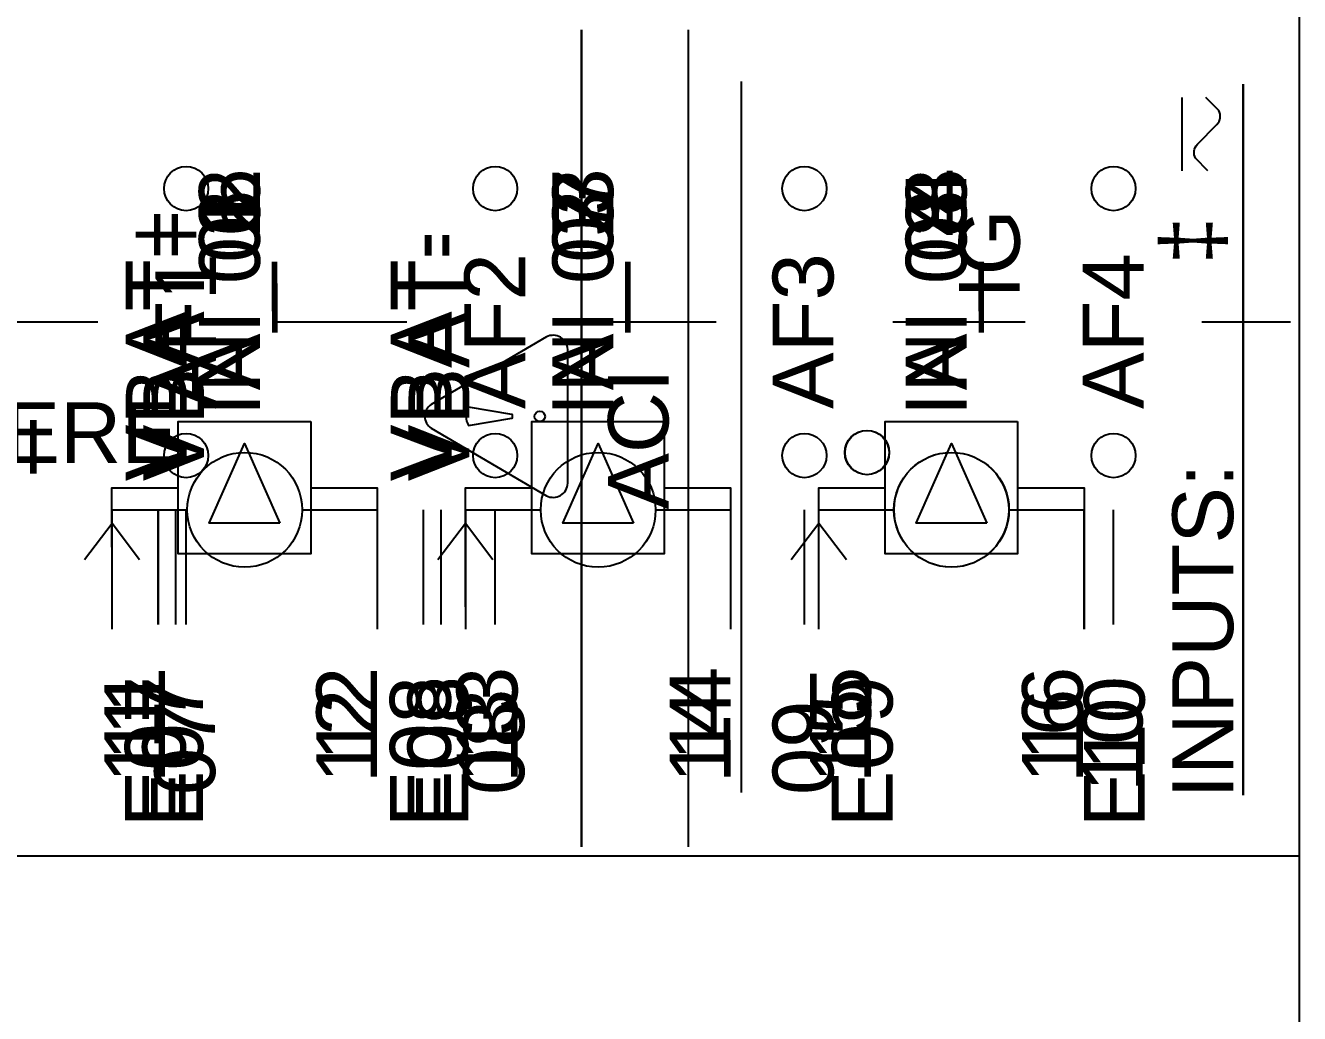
# Model space of a CAD drawing. Extents: x 1.1 to 23.7, y 0.2 to 17.2.
# Drawn here: x 11.648 to 13.091, y 3.008 to 4.127 of the extents above; entities that cross this region are included whole.
import ezdxf

# ---------------------------------------------------------------- set-up
doc = ezdxf.new("R2010")
doc.units = 0
doc.header["$MEASUREMENT"] = 0
for name, color, linetype in [('5_01__9-_0-___10__RTD___NO', 7, 'CONTINUOUS'), ('5_02__9-_B-___10__RTD____3', 7, 'CONTINUOUS'), ('5_03__9-_1-___10__RTD____4', 7, 'CONTINUOUS'), ('5_04__9-_C-___10__RTD____4', 7, 'CONTINUOUS'), ('5_05__9-_5-___10__RTD____8', 7, 'CONTINUOUS'), ('5_06__9-_6-___10__RTD____4', 7, 'CONTINUOUS'), ('5_07__9-_71___10__RTD____3', 7, 'CONTINUOUS'), ('5_08__9-_72___10__RTD____5', 7, 'CONTINUOUS'), ('5_09__9-_73___10__RTD____5', 7, 'CONTINUOUS'), ('5_10__9-_74___10__RTD____3', 7, 'CONTINUOUS'), ('5_11__9-_75___10__RTD____5', 7, 'CONTINUOUS'), ('5_12__9-_76___10__RTD____5', 7, 'CONTINUOUS'), ('5_13__9-_3-___10__RTD____8', 7, 'CONTINUOUS'), ('5_14__9-_D-___10__RTD____4', 7, 'CONTINUOUS'), ('6_01__0-__NO_CARD', 7, 'CONTINUOUS'), ('6_02__B-___3__DI___4__DO__', 7, 'CONTINUOUS'), ('6_03__1-___4__DI___4__DO', 7, 'CONTINUOUS'), ('6_04__C-___4__DI___4__FHCI', 7, 'CONTINUOUS'), ('6_05__5-___8__AI', 7, 'CONTINUOUS'), ('6_06__6-___4__AI____4__AO', 7, 'CONTINUOUS'), ('6_07__71___3__AVI', 7, 'CONTINUOUS'), ('6_08__72___5__AVI_W_MONITO', 7, 'CONTINUOUS'), ('6_09__73___5__AVI_W_ADV_ME', 7, 'CONTINUOUS'), ('6_10__74___3__AVI___4__AFD', 7, 'CONTINUOUS'), ('6_11__75___5__AVI___1__ACI', 7, 'CONTINUOUS'), ('6_12__76___5__AVI___1__ACI', 7, 'CONTINUOUS'), ('6_13__3-___8__DI', 7, 'CONTINUOUS'), ('6_14__D-___4__DI___3__DO__', 7, 'CONTINUOUS'), ('7_00______DWG_', 7, 'CONTINUOUS')]:
    doc.layers.add(name, color=color, linetype=linetype)
doc.styles.add('ARIAL', font='arial.ttf')

msp = doc.modelspace()

# ---------------------------------------------------------------- linework, layer by layer
at = {"layer": '5_02__9-_B-___10__RTD____3'}
for points in [[(12.9578, 3.9627), (12.9578, 4.0457)], [(11.7467, 3.4437), (11.7467, 3.5787), (11.8317, 3.5787)], [(11.9617, 3.5787), (12.0467, 3.5787), (12.0467, 3.4437)], [(12.1468, 3.4437), (12.1468, 3.5787), (12.2317, 3.5787)], [(12.3618, 3.5787), (12.4467, 3.5787), (12.4467, 3.4437)], [(12.5466, 3.4437), (12.5466, 3.5787), (12.6318, 3.5787)], [(12.7618, 3.5787), (12.8468, 3.5787), (12.8468, 3.4437)]]:
    msp.add_lwpolyline(points, dxfattribs=at)
msp.add_lwpolyline([(12.9868, 3.9627), (12.973, 3.9767, -0.328455), (12.9751, 3.9927), (12.9972, 4.015, 0.339292), (12.9993, 4.0309), (12.9848, 4.0457)], format="xyb", dxfattribs=at)
for centre in [(11.8967, 3.5787), (12.2968, 3.5787), (12.6966, 3.5787)]:
    msp.add_circle(centre, 0.065, dxfattribs=at)
at = {"layer": '5_03__9-_1-___10__RTD____4'}
for points in [[(12.9578, 3.9627), (12.9578, 4.0457)], [(11.7467, 3.4437), (11.7467, 3.5787), (11.8317, 3.5787)], [(11.9617, 3.5787), (12.0467, 3.5787), (12.0467, 3.4437)], [(12.1468, 3.4437), (12.1468, 3.5787), (12.2317, 3.5787)], [(12.3618, 3.5787), (12.4467, 3.5787), (12.4467, 3.4437)], [(12.5466, 3.4437), (12.5466, 3.5787), (12.6318, 3.5787)], [(12.7618, 3.5787), (12.8468, 3.5787), (12.8468, 3.4437)]]:
    msp.add_lwpolyline(points, dxfattribs=at)
msp.add_lwpolyline([(12.9868, 3.9627), (12.973, 3.9767, -0.328455), (12.9751, 3.9927), (12.9972, 4.015, 0.339292), (12.9993, 4.0309), (12.9848, 4.0457)], format="xyb", dxfattribs=at)
for centre in [(11.8967, 3.5787), (12.2968, 3.5787), (12.6968, 3.5787)]:
    msp.add_circle(centre, 0.065, dxfattribs=at)
at = {"layer": '5_04__9-_C-___10__RTD____4'}
for points in [[(12.9578, 3.9627), (12.9578, 4.0457)], [(11.7467, 3.4437), (11.7467, 3.5787), (11.8317, 3.5787)], [(11.9617, 3.5787), (12.0467, 3.5787), (12.0467, 3.4437)], [(12.1468, 3.4437), (12.1468, 3.5787), (12.2317, 3.5787)], [(12.3618, 3.5787), (12.4467, 3.5787), (12.4467, 3.4437)], [(12.5466, 3.4437), (12.5466, 3.5787), (12.6318, 3.5787)], [(12.7618, 3.5787), (12.8468, 3.5787), (12.8468, 3.4437)]]:
    msp.add_lwpolyline(points, dxfattribs=at)
msp.add_lwpolyline([(12.9868, 3.9627), (12.973, 3.9767, -0.328455), (12.9751, 3.9927), (12.9972, 4.015, 0.339292), (12.9993, 4.0309), (12.9848, 4.0457)], format="xyb", dxfattribs=at)
for centre in [(11.8967, 3.5787), (12.2968, 3.5787), (12.6966, 3.5787)]:
    msp.add_circle(centre, 0.065, dxfattribs=at)
at = {"layer": '5_05__9-_5-___10__RTD____8'}
for points in [[(11.9715, 3.6787), (11.9715, 3.5287), (11.8215, 3.5287), (11.8215, 3.6787), (11.9715, 3.6787)], [(12.3716, 3.6787), (12.3716, 3.5287), (12.2216, 3.5287), (12.2216, 3.6787), (12.3716, 3.6787)], [(12.7716, 3.6787), (12.7716, 3.5287), (12.6217, 3.5287), (12.6217, 3.6787), (12.7716, 3.6787)], [(11.9365, 3.5637), (11.8565, 3.5637), (11.8965, 3.6537), (11.9365, 3.5637)], [(12.3366, 3.5637), (12.2566, 3.5637), (12.2966, 3.6537), (12.3366, 3.5637)], [(12.7366, 3.5637), (12.6566, 3.5637), (12.6966, 3.6537), (12.7366, 3.5637)], [(11.7465, 3.4687), (11.7464, 3.6037), (11.8215, 3.6037)], [(11.9715, 3.6037), (12.0466, 3.6037), (12.0466, 3.4687)], [(12.1465, 3.4687), (12.1465, 3.6037), (12.2216, 3.6037)], [(12.3716, 3.6037), (12.4467, 3.6037), (12.4467, 3.4687)], [(12.5466, 3.4687), (12.5466, 3.6037), (12.6216, 3.6037)], [(12.7717, 3.6037), (12.8468, 3.6037), (12.8468, 3.4687)], [(11.7152, 3.5225), (11.7465, 3.5637), (11.7777, 3.5225)], [(12.1153, 3.5225), (12.1465, 3.5637), (12.1777, 3.5225)], [(12.5154, 3.5225), (12.5466, 3.5637), (12.5778, 3.5225)]]:
    msp.add_lwpolyline(points, dxfattribs=at)
at = {"layer": '5_06__9-_6-___10__RTD____4'}
for points in [[(11.9715, 3.6787), (11.9715, 3.5287), (11.8215, 3.5287), (11.8215, 3.6787), (11.9715, 3.6787)], [(12.3716, 3.6787), (12.3716, 3.5287), (12.2216, 3.5287), (12.2216, 3.6787), (12.3716, 3.6787)], [(12.7716, 3.6787), (12.7716, 3.5287), (12.6217, 3.5287), (12.6217, 3.6787), (12.7716, 3.6787)], [(11.9365, 3.5637), (11.8565, 3.5637), (11.8965, 3.6537), (11.9365, 3.5637)], [(12.3366, 3.5637), (12.2566, 3.5637), (12.2966, 3.6537), (12.3366, 3.5637)], [(12.7366, 3.5637), (12.6566, 3.5637), (12.6966, 3.6537), (12.7366, 3.5637)], [(11.7465, 3.4687), (11.7464, 3.6037), (11.8215, 3.6037)], [(11.9715, 3.6037), (12.0466, 3.6037), (12.0466, 3.4687)], [(12.1465, 3.4687), (12.1465, 3.6037), (12.2216, 3.6037)], [(12.3716, 3.6037), (12.4467, 3.6037), (12.4467, 3.4687)], [(12.5466, 3.4687), (12.5466, 3.6037), (12.6216, 3.6037)], [(12.7717, 3.6037), (12.8468, 3.6037), (12.8468, 3.4687)], [(11.7152, 3.5225), (11.7465, 3.5637), (11.7777, 3.5225)], [(12.1153, 3.5225), (12.1465, 3.5637), (12.1777, 3.5225)], [(12.5154, 3.5225), (12.5466, 3.5637), (12.5778, 3.5225)]]:
    msp.add_lwpolyline(points, dxfattribs=at)
at = {"layer": '5_07__9-_71___10__RTD____3'}
for points in [[(12.1077, 3.6711), (12.2383, 3.5946, 0.555022), (12.2623, 3.6089), (12.2623, 3.7602, 0.555022), (12.2383, 3.7745), (12.1077, 3.698, 0.531445)], [(12.1501, 3.6948, 0.299493), (12.1501, 3.6743), (12.1991, 3.6823), (12.1997, 3.6829), (12.1997, 3.6862), (12.1991, 3.6868), (12.1501, 3.6948)]]:
    msp.add_lwpolyline(points, format="xyb", close=True, dxfattribs=at)
msp.add_lwpolyline([(12.1986, 3.6821), (12.1992, 3.6827)], dxfattribs=at)
msp.add_circle((12.2307, 3.6845), 0.0059, dxfattribs=at)
at = {"layer": '5_08__9-_72___10__RTD____5'}
for points in [[(11.8188, 3.4487), (11.8188, 3.5788)], [(12.119, 3.4487), (12.119, 3.5788)]]:
    msp.add_lwpolyline(points, dxfattribs=at)
at = {"layer": '5_09__9-_73___10__RTD____5'}
for points in [[(11.8188, 3.4487), (11.8188, 3.5788)], [(12.119, 3.4487), (12.119, 3.5788)]]:
    msp.add_lwpolyline(points, dxfattribs=at)
at = {"layer": '5_10__9-_74___10__RTD____3'}
for points in [[(9.4106, 3.7917), (11.7303, 3.7917)], [(11.9303, 3.7917), (12.0802, 3.7917)], [(12.2802, 3.7917), (12.4302, 3.7917)], [(12.6302, 3.7917), (12.7801, 3.7917)], [(12.9801, 3.7917), (13.0806, 3.7917)], [(11.8303, 3.4487), (11.8303, 3.5787)], [(12.1802, 3.4487), (12.1802, 3.5787)], [(12.5302, 3.4487), (12.5302, 3.5787)], [(12.8801, 3.4487), (12.8801, 3.5787)]]:
    msp.add_lwpolyline(points, dxfattribs=at)
for centre in [(11.8303, 3.9424), (12.1802, 3.9424), (12.5302, 3.9424), (12.8801, 3.9424), (11.8303, 3.6401), (12.1802, 3.6401), (12.5302, 3.6401), (12.8801, 3.6401)]:
    msp.add_circle(centre, 0.025, dxfattribs=at)
at = {"layer": '5_11__9-_75___10__RTD____5'}
for points in [[(12.2781, 3.1971), (12.2781, 4.1221)], [(12.3991, 3.1971), (12.3991, 4.1221)], [(12.4592, 3.2587), (12.4592, 4.0637)], [(13.0272, 3.2555), (13.0272, 4.0605)], [(11.799, 3.4487), (11.799, 3.5788)], [(12.0991, 3.4487), (12.0991, 3.5788)]]:
    msp.add_lwpolyline(points, dxfattribs=at)
msp.add_circle((12.6012, 3.6435), 0.025, dxfattribs=at)
at = {"layer": '5_12__9-_76___10__RTD____5'}
for points in [[(12.2781, 3.1971), (12.2781, 4.1221)], [(12.3991, 3.1971), (12.3991, 4.1221)], [(12.4592, 3.2587), (12.4592, 4.0637)], [(13.0272, 3.2555), (13.0272, 4.0605)], [(11.799, 3.4487), (11.799, 3.5788)], [(12.0991, 3.4487), (12.0991, 3.5788)]]:
    msp.add_lwpolyline(points, dxfattribs=at)
msp.add_circle((12.6012, 3.6435), 0.025, dxfattribs=at)
at = {"layer": '5_13__9-_3-___10__RTD____8'}
for points in [[(12.9578, 3.9627), (12.9578, 4.0457)], [(11.7467, 3.4437), (11.7467, 3.5787), (11.8317, 3.5787)], [(11.9617, 3.5787), (12.0467, 3.5787), (12.0467, 3.4437)], [(12.1468, 3.4437), (12.1467, 3.5787), (12.2317, 3.5787)], [(12.3617, 3.5787), (12.4467, 3.5787), (12.4467, 3.4437)], [(12.5466, 3.4437), (12.5466, 3.5787), (12.6316, 3.5787)], [(12.7616, 3.5787), (12.8466, 3.5787), (12.8466, 3.4437)]]:
    msp.add_lwpolyline(points, dxfattribs=at)
msp.add_lwpolyline([(12.9868, 3.9627), (12.973, 3.9767, -0.328455), (12.9751, 3.9927), (12.9972, 4.015, 0.339292), (12.9993, 4.0309), (12.9848, 4.0457)], format="xyb", dxfattribs=at)
for centre in [(11.8967, 3.5787), (12.2968, 3.5787), (12.6966, 3.5787)]:
    msp.add_circle(centre, 0.065, dxfattribs=at)
at = {"layer": '5_14__9-_D-___10__RTD____4'}
for points in [[(12.9578, 3.9627), (12.9578, 4.0457)], [(11.7467, 3.4437), (11.7467, 3.5787), (11.8317, 3.5787)], [(11.9617, 3.5787), (12.0467, 3.5787), (12.0467, 3.4437)], [(12.1468, 3.4437), (12.1468, 3.5787), (12.2317, 3.5787)], [(12.3618, 3.5787), (12.4467, 3.5787), (12.4467, 3.4437)], [(12.5466, 3.4437), (12.5466, 3.5787), (12.6318, 3.5787)], [(12.7618, 3.5787), (12.8468, 3.5787), (12.8468, 3.4437)]]:
    msp.add_lwpolyline(points, dxfattribs=at)
msp.add_lwpolyline([(12.9868, 3.9627), (12.973, 3.9767, -0.328455), (12.9751, 3.9927), (12.9972, 4.015, 0.339292), (12.9993, 4.0309), (12.9848, 4.0457)], format="xyb", dxfattribs=at)
for centre in [(11.8967, 3.5787), (12.2968, 3.5787), (12.6966, 3.5787)]:
    msp.add_circle(centre, 0.065, dxfattribs=at)
at = {"layer": '6_02__B-___3__DI___4__DO__'}
for points in [[(12.9578, 3.9627), (12.9578, 4.0457)], [(11.7467, 3.4437), (11.7467, 3.5787), (11.8317, 3.5787)], [(11.9617, 3.5787), (12.0467, 3.5787), (12.0467, 3.4437)], [(12.1468, 3.4437), (12.1468, 3.5787), (12.2317, 3.5787)], [(12.3618, 3.5787), (12.4467, 3.5787), (12.4467, 3.4437)], [(12.5466, 3.4437), (12.5466, 3.5787), (12.6318, 3.5787)], [(12.7618, 3.5787), (12.8468, 3.5787), (12.8468, 3.4437)]]:
    msp.add_lwpolyline(points, dxfattribs=at)
msp.add_lwpolyline([(12.9868, 3.9627), (12.973, 3.9767, -0.328455), (12.9751, 3.9927), (12.9972, 4.015, 0.339292), (12.9993, 4.0309), (12.9848, 4.0457)], format="xyb", dxfattribs=at)
for centre in [(11.8967, 3.5787), (12.2968, 3.5787), (12.6966, 3.5787)]:
    msp.add_circle(centre, 0.065, dxfattribs=at)
at = {"layer": '6_03__1-___4__DI___4__DO'}
for points in [[(12.9578, 3.9627), (12.9578, 4.0457)], [(11.7467, 3.4437), (11.7467, 3.5787), (11.8317, 3.5787)], [(11.9617, 3.5787), (12.0467, 3.5787), (12.0467, 3.4437)], [(12.1468, 3.4437), (12.1468, 3.5787), (12.2317, 3.5787)], [(12.3618, 3.5787), (12.4467, 3.5787), (12.4467, 3.4437)], [(12.5466, 3.4437), (12.5466, 3.5787), (12.6318, 3.5787)], [(12.7618, 3.5787), (12.8468, 3.5787), (12.8468, 3.4437)]]:
    msp.add_lwpolyline(points, dxfattribs=at)
msp.add_lwpolyline([(12.9868, 3.9627), (12.973, 3.9767, -0.328455), (12.9751, 3.9927), (12.9972, 4.015, 0.339292), (12.9993, 4.0309), (12.9848, 4.0457)], format="xyb", dxfattribs=at)
for centre in [(11.8967, 3.5787), (12.2968, 3.5787), (12.6968, 3.5787)]:
    msp.add_circle(centre, 0.065, dxfattribs=at)
at = {"layer": '6_04__C-___4__DI___4__FHCI'}
for points in [[(12.9578, 3.9627), (12.9578, 4.0457)], [(11.7467, 3.4437), (11.7467, 3.5787), (11.8317, 3.5787)], [(11.9617, 3.5787), (12.0467, 3.5787), (12.0467, 3.4437)], [(12.1468, 3.4437), (12.1468, 3.5787), (12.2317, 3.5787)], [(12.3618, 3.5787), (12.4467, 3.5787), (12.4467, 3.4437)], [(12.5466, 3.4437), (12.5466, 3.5787), (12.6318, 3.5787)], [(12.7618, 3.5787), (12.8468, 3.5787), (12.8468, 3.4437)]]:
    msp.add_lwpolyline(points, dxfattribs=at)
msp.add_lwpolyline([(12.9868, 3.9627), (12.973, 3.9767, -0.328455), (12.9751, 3.9927), (12.9972, 4.015, 0.339292), (12.9993, 4.0309), (12.9848, 4.0457)], format="xyb", dxfattribs=at)
for centre in [(11.8967, 3.5787), (12.2968, 3.5787), (12.6966, 3.5787)]:
    msp.add_circle(centre, 0.065, dxfattribs=at)
at = {"layer": '6_05__5-___8__AI'}
for points in [[(11.9715, 3.6787), (11.9715, 3.5287), (11.8215, 3.5287), (11.8215, 3.6787), (11.9715, 3.6787)], [(12.3716, 3.6787), (12.3716, 3.5287), (12.2216, 3.5287), (12.2216, 3.6787), (12.3716, 3.6787)], [(12.7716, 3.6787), (12.7716, 3.5287), (12.6217, 3.5287), (12.6217, 3.6787), (12.7716, 3.6787)], [(11.9365, 3.5637), (11.8565, 3.5637), (11.8965, 3.6537), (11.9365, 3.5637)], [(12.3366, 3.5637), (12.2566, 3.5637), (12.2966, 3.6537), (12.3366, 3.5637)], [(12.7366, 3.5637), (12.6566, 3.5637), (12.6966, 3.6537), (12.7366, 3.5637)], [(11.7465, 3.4687), (11.7464, 3.6037), (11.8215, 3.6037)], [(11.9715, 3.6037), (12.0466, 3.6037), (12.0466, 3.4687)], [(12.1465, 3.4687), (12.1465, 3.6037), (12.2216, 3.6037)], [(12.3716, 3.6037), (12.4467, 3.6037), (12.4467, 3.4687)], [(12.5466, 3.4687), (12.5466, 3.6037), (12.6216, 3.6037)], [(12.7717, 3.6037), (12.8468, 3.6037), (12.8468, 3.4687)], [(11.7152, 3.5225), (11.7465, 3.5637), (11.7777, 3.5225)], [(12.1153, 3.5225), (12.1465, 3.5637), (12.1777, 3.5225)], [(12.5154, 3.5225), (12.5466, 3.5637), (12.5778, 3.5225)]]:
    msp.add_lwpolyline(points, dxfattribs=at)
at = {"layer": '6_06__6-___4__AI____4__AO'}
for points in [[(11.9715, 3.6787), (11.9715, 3.5287), (11.8215, 3.5287), (11.8215, 3.6787), (11.9715, 3.6787)], [(12.3716, 3.6787), (12.3716, 3.5287), (12.2216, 3.5287), (12.2216, 3.6787), (12.3716, 3.6787)], [(12.7716, 3.6787), (12.7716, 3.5287), (12.6217, 3.5287), (12.6217, 3.6787), (12.7716, 3.6787)], [(11.9365, 3.5637), (11.8565, 3.5637), (11.8965, 3.6537), (11.9365, 3.5637)], [(12.3366, 3.5637), (12.2566, 3.5637), (12.2966, 3.6537), (12.3366, 3.5637)], [(12.7366, 3.5637), (12.6566, 3.5637), (12.6966, 3.6537), (12.7366, 3.5637)], [(11.7465, 3.4687), (11.7464, 3.6037), (11.8215, 3.6037)], [(11.9715, 3.6037), (12.0466, 3.6037), (12.0466, 3.4687)], [(12.1465, 3.4687), (12.1465, 3.6037), (12.2216, 3.6037)], [(12.3716, 3.6037), (12.4467, 3.6037), (12.4467, 3.4687)], [(12.5466, 3.4687), (12.5466, 3.6037), (12.6216, 3.6037)], [(12.7717, 3.6037), (12.8468, 3.6037), (12.8468, 3.4687)], [(11.7152, 3.5225), (11.7465, 3.5637), (11.7777, 3.5225)], [(12.1153, 3.5225), (12.1465, 3.5637), (12.1777, 3.5225)], [(12.5154, 3.5225), (12.5466, 3.5637), (12.5778, 3.5225)]]:
    msp.add_lwpolyline(points, dxfattribs=at)
at = {"layer": '6_07__71___3__AVI'}
for points in [[(12.1077, 3.6711), (12.2383, 3.5946, 0.555022), (12.2623, 3.6089), (12.2623, 3.7602, 0.555022), (12.2383, 3.7745), (12.1077, 3.698, 0.531445)], [(12.1501, 3.6948, 0.299493), (12.1501, 3.6743), (12.1991, 3.6823), (12.1997, 3.6829), (12.1997, 3.6862), (12.1991, 3.6868), (12.1501, 3.6948)]]:
    msp.add_lwpolyline(points, format="xyb", close=True, dxfattribs=at)
msp.add_lwpolyline([(12.1986, 3.6821), (12.1992, 3.6827)], dxfattribs=at)
msp.add_circle((12.2307, 3.6845), 0.0059, dxfattribs=at)
at = {"layer": '6_08__72___5__AVI_W_MONITO'}
for points in [[(11.8188, 3.4487), (11.8188, 3.5788)], [(12.119, 3.4487), (12.119, 3.5788)]]:
    msp.add_lwpolyline(points, dxfattribs=at)
at = {"layer": '6_09__73___5__AVI_W_ADV_ME'}
for points in [[(11.8188, 3.4487), (11.8188, 3.5788)], [(12.119, 3.4487), (12.119, 3.5788)]]:
    msp.add_lwpolyline(points, dxfattribs=at)
at = {"layer": '6_10__74___3__AVI___4__AFD'}
for points in [[(9.4106, 3.7917), (11.7303, 3.7917)], [(11.9303, 3.7917), (12.0802, 3.7917)], [(12.2802, 3.7917), (12.4302, 3.7917)], [(12.6302, 3.7917), (12.7801, 3.7917)], [(12.9801, 3.7917), (13.0806, 3.7917)], [(11.8303, 3.4487), (11.8303, 3.5787)], [(12.1802, 3.4487), (12.1802, 3.5787)], [(12.5302, 3.4487), (12.5302, 3.5787)], [(12.8801, 3.4487), (12.8801, 3.5787)]]:
    msp.add_lwpolyline(points, dxfattribs=at)
for centre in [(11.8303, 3.9424), (12.1802, 3.9424), (12.5302, 3.9424), (12.8801, 3.9424), (11.8303, 3.6401), (12.1802, 3.6401), (12.5302, 3.6401), (12.8801, 3.6401)]:
    msp.add_circle(centre, 0.025, dxfattribs=at)
at = {"layer": '6_11__75___5__AVI___1__ACI'}
for points in [[(12.278, 3.1971), (12.278, 4.1221)], [(12.399, 3.1971), (12.399, 4.1221)], [(12.4591, 3.2587), (12.4591, 4.0637)], [(13.027, 3.2555), (13.027, 4.0605)], [(11.7988, 3.4487), (11.7988, 3.5788)], [(12.099, 3.4487), (12.099, 3.5788)]]:
    msp.add_lwpolyline(points, dxfattribs=at)
msp.add_circle((12.601, 3.6435), 0.025, dxfattribs=at)
at = {"layer": '6_12__76___5__AVI___1__ACI'}
for points in [[(12.278, 3.1971), (12.278, 4.1221)], [(12.399, 3.1971), (12.399, 4.1221)], [(12.4591, 3.2587), (12.4591, 4.0637)], [(13.027, 3.2555), (13.027, 4.0605)], [(11.7988, 3.4487), (11.7988, 3.5788)], [(12.099, 3.4487), (12.099, 3.5788)]]:
    msp.add_lwpolyline(points, dxfattribs=at)
msp.add_circle((12.601, 3.6435), 0.025, dxfattribs=at)
at = {"layer": '6_13__3-___8__DI'}
for points in [[(12.9578, 3.9627), (12.9578, 4.0457)], [(11.7467, 3.4437), (11.7467, 3.5787), (11.8317, 3.5787)], [(11.9617, 3.5787), (12.0467, 3.5787), (12.0467, 3.4437)], [(12.1468, 3.4437), (12.1467, 3.5787), (12.2317, 3.5787)], [(12.3617, 3.5787), (12.4467, 3.5787), (12.4467, 3.4437)], [(12.5466, 3.4437), (12.5466, 3.5787), (12.6316, 3.5787)], [(12.7616, 3.5787), (12.8466, 3.5787), (12.8466, 3.4437)]]:
    msp.add_lwpolyline(points, dxfattribs=at)
msp.add_lwpolyline([(12.9868, 3.9627), (12.973, 3.9767, -0.328455), (12.9751, 3.9927), (12.9972, 4.015, 0.339292), (12.9993, 4.0309), (12.9848, 4.0457)], format="xyb", dxfattribs=at)
for centre in [(11.8967, 3.5787), (12.2968, 3.5787), (12.6966, 3.5787)]:
    msp.add_circle(centre, 0.065, dxfattribs=at)
at = {"layer": '6_14__D-___4__DI___3__DO__'}
for points in [[(12.9578, 3.9627), (12.9578, 4.0457)], [(11.7467, 3.4437), (11.7467, 3.5787), (11.8317, 3.5787)], [(11.9617, 3.5787), (12.0467, 3.5787), (12.0467, 3.4437)], [(12.1468, 3.4437), (12.1468, 3.5787), (12.2317, 3.5787)], [(12.3618, 3.5787), (12.4467, 3.5787), (12.4467, 3.4437)], [(12.5466, 3.4437), (12.5466, 3.5787), (12.6318, 3.5787)], [(12.7618, 3.5787), (12.8468, 3.5787), (12.8468, 3.4437)]]:
    msp.add_lwpolyline(points, dxfattribs=at)
msp.add_lwpolyline([(12.9868, 3.9627), (12.973, 3.9767, -0.328455), (12.9751, 3.9927), (12.9972, 4.015, 0.339292), (12.9993, 4.0309), (12.9848, 4.0457)], format="xyb", dxfattribs=at)
for centre in [(11.8967, 3.5787), (12.2968, 3.5787), (12.6966, 3.5787)]:
    msp.add_circle(centre, 0.065, dxfattribs=at)
at = {"layer": '7_00______DWG_'}
msp.add_lwpolyline([(13.0107, 8.3604), (9.3008, 8.3604, 0.414214), (9.2208, 8.2804), (9.2208, 2.1155, 0.414212), (9.3008, 2.0355), (13.0107, 2.0355, 0.414211), (13.0907, 2.1155), (13.0907, 8.2804, 0.414219)], format="xyb", close=True, dxfattribs=at)
msp.add_lwpolyline([(9.2208, 3.1871), (13.0907, 3.1871)], dxfattribs=at)

# ---------------------------------------------------------------- texts
at = {"layer": '5_01__9-_0-___10__RTD___NO', "style": 'ARIAL'}
msp.add_text('PLACE EXPANSION CARD LABEL HERE', height=0.068833, dxfattribs=at).set_placement((9.999, 3.6316))
at = {"layer": '5_02__9-_B-___10__RTD____3', "style": 'ARIAL'}
for s, height, p in [('IN_01', 0.06883, (11.9139, 3.6846)), ('IN_02', 0.06883, (12.3138, 3.6846)), ('IN_03', 0.06883, (12.7138, 3.6846)), ('‡', 0.0688, (13.0027, 3.8568)), ('–', 0.0787, (11.6864, 3.6195)), ('INPUTS:', 0.06883, (13.0156, 3.2519)), ('11', 0.06883, (11.8066, 3.2692)), ('12', 0.06883, (12.0466, 3.2692)), ('13', 0.06883, (12.2055, 3.2692)), ('14', 0.06883, (12.4466, 3.2692)), ('15', 0.06883, (12.6055, 3.2692)), ('16', 0.06883, (12.8455, 3.2692))]:
    msp.add_text(s, height=height, rotation=90, dxfattribs=at).set_placement(p)
at = {"layer": '5_03__9-_1-___10__RTD____4', "style": 'ARIAL'}
for s, height, p in [('IN_04', 0.06883, (12.7138, 3.6846)), ('IN_02', 0.06883, (11.9139, 3.6846)), ('IN_03', 0.06883, (12.3138, 3.6846)), ('‡', 0.0688, (13.0027, 3.8568)), ('INPUTS:', 0.06883, (13.0156, 3.2519)), ('11', 0.06883, (11.8066, 3.2692)), ('12', 0.06883, (12.0466, 3.2692)), ('13', 0.06883, (12.2055, 3.2692)), ('14', 0.06883, (12.4466, 3.2692)), ('15', 0.06883, (12.6055, 3.2692)), ('16', 0.06883, (12.8455, 3.2692))]:
    msp.add_text(s, height=height, rotation=90, dxfattribs=at).set_placement(p)
at = {"layer": '5_04__9-_C-___10__RTD____4', "style": 'ARIAL'}
for s, height, p in [('IN_04', 0.06883, (12.7138, 3.6846)), ('IN_02', 0.06883, (11.9139, 3.6846)), ('IN_03', 0.06883, (12.3138, 3.6846)), ('‡', 0.0688, (13.0027, 3.8568)), ('INPUTS:', 0.06883, (13.0156, 3.2519)), ('11', 0.06883, (11.8066, 3.2692)), ('12', 0.06883, (12.0466, 3.2692)), ('13', 0.06883, (12.2055, 3.2692)), ('14', 0.06883, (12.4466, 3.2692)), ('15', 0.06883, (12.6055, 3.2692)), ('16', 0.06883, (12.8455, 3.2692))]:
    msp.add_text(s, height=height, rotation=90, dxfattribs=at).set_placement(p)
at = {"layer": '5_05__9-_5-___10__RTD____8', "style": 'ARIAL'}
for s, p in [('AI_06', (11.9138, 3.7141)), ('AI_07', (12.3138, 3.7141)), ('AI_08', (12.7138, 3.7141)), ('11', (11.8066, 3.2941)), ('12', (12.0466, 3.2941)), ('13', (12.2054, 3.2941)), ('14', (12.4465, 3.2941)), ('15', (12.6054, 3.2941)), ('16', (12.8455, 3.2941))]:
    msp.add_text(s, height=0.06883, rotation=90, dxfattribs=at).set_placement(p)
at = {"layer": '5_06__9-_6-___10__RTD____4', "style": 'ARIAL'}
for s, p in [('AI_02', (11.9138, 3.7141)), ('AI_03', (12.3138, 3.7141)), ('AI_04', (12.7137, 3.7141)), ('11', (11.8066, 3.2941)), ('12', (12.0466, 3.2941)), ('13', (12.2054, 3.2941)), ('14', (12.4465, 3.2941)), ('15', (12.6054, 3.2941)), ('16', (12.8455, 3.2941))]:
    msp.add_text(s, height=0.06883, rotation=90, dxfattribs=at).set_placement(p)
at = {"layer": '5_08__9-_72___10__RTD____5', "style": 'ARIAL'}
for s, p in [('VBAT+', (11.8507, 3.6111)), ('VBAT-', (12.1509, 3.6111)), ('E07', (11.8496, 3.2193)), ('E08', (12.1498, 3.2193))]:
    msp.add_text(s, height=0.06883, rotation=90, dxfattribs=at).set_placement(p)
at = {"layer": '5_09__9-_73___10__RTD____5', "style": 'ARIAL'}
for s, p in [('VBAT+', (11.8507, 3.6111)), ('VBAT-', (12.1509, 3.6111)), ('E07', (11.8496, 3.2193)), ('E08', (12.1498, 3.2193))]:
    msp.add_text(s, height=0.06883, rotation=90, dxfattribs=at).set_placement(p)
at = {"layer": '5_10__9-_74___10__RTD____3', "style": 'ARIAL'}
for s, p in [('AF4', (12.9141, 3.6929)), ('AF1', (11.8643, 3.6929)), ('AF2', (12.2142, 3.6929)), ('AF3', (12.5631, 3.6929)), ('10', (12.913, 3.2592)), ('07', (11.8632, 3.2558)), ('08', (12.2131, 3.2558)), ('09', (12.5631, 3.2558))]:
    msp.add_text(s, height=0.06883, rotation=90, dxfattribs=at).set_placement(p)
at = {"layer": '5_11__9-_75___10__RTD____5', "style": 'ARIAL'}
for s, height, p in [('VBAT+', 0.06883, (11.8309, 3.6111)), ('IG', 0.06883, (12.774, 3.8174)), ('VBAT-', 0.06883, (12.1311, 3.6111)), ('ACI', 0.06846, (12.3764, 3.5791)), ('E07', 0.06883, (11.8298, 3.2193)), ('E08', 0.06883, (12.13, 3.2193)), ('E09', 0.06883, (12.6301, 3.2193)), ('E10', 0.06883, (12.9154, 3.2193))]:
    msp.add_text(s, height=height, rotation=90, dxfattribs=at).set_placement(p)
at = {"layer": '5_12__9-_76___10__RTD____5', "style": 'ARIAL'}
for s, height, p in [('VBAT+', 0.06883, (11.8309, 3.6111)), ('IG', 0.06883, (12.774, 3.8174)), ('VBAT-', 0.06883, (12.1311, 3.6111)), ('ACI', 0.06846, (12.3764, 3.5791)), ('E07', 0.06883, (11.8298, 3.2193)), ('E08', 0.06883, (12.13, 3.2193)), ('E09', 0.06883, (12.6301, 3.2193)), ('E10', 0.06883, (12.9154, 3.2193))]:
    msp.add_text(s, height=height, rotation=90, dxfattribs=at).set_placement(p)
at = {"layer": '5_13__9-_3-___10__RTD____8', "style": 'ARIAL'}
for s, height, p in [('IN_06', 0.06883, (11.9139, 3.6846)), ('IN_07', 0.06883, (12.3138, 3.6846)), ('IN_08', 0.06883, (12.7138, 3.6846)), ('‡', 0.0688, (13.0027, 3.8568)), ('INPUTS:', 0.06883, (13.0156, 3.2519)), ('11', 0.06883, (11.8066, 3.2692)), ('12', 0.06883, (12.0466, 3.2692)), ('13', 0.06883, (12.2055, 3.2692)), ('14', 0.06883, (12.4466, 3.2692)), ('15', 0.06883, (12.6055, 3.2692)), ('16', 0.06883, (12.8455, 3.2692))]:
    msp.add_text(s, height=height, rotation=90, dxfattribs=at).set_placement(p)
at = {"layer": '5_14__9-_D-___10__RTD____4', "style": 'ARIAL'}
for s, height, p in [('IN_04', 0.06883, (12.7138, 3.6846)), ('IN_02', 0.06883, (11.9139, 3.6846)), ('IN_03', 0.06883, (12.3138, 3.6846)), ('‡', 0.0688, (13.0027, 3.8568)), ('INPUTS:', 0.06883, (13.0156, 3.2519)), ('11', 0.06883, (11.8066, 3.2692)), ('12', 0.06883, (12.0466, 3.2692)), ('13', 0.06883, (12.2055, 3.2692)), ('14', 0.06883, (12.4466, 3.2692)), ('15', 0.06883, (12.6055, 3.2692)), ('16', 0.06883, (12.8455, 3.2692))]:
    msp.add_text(s, height=height, rotation=90, dxfattribs=at).set_placement(p)
at = {"layer": '6_01__0-__NO_CARD', "style": 'ARIAL'}
msp.add_text('PLACE EXPANSION CARD LABEL HERE', height=0.068833, dxfattribs=at).set_placement((9.999, 3.6316))
at = {"layer": '6_02__B-___3__DI___4__DO__', "style": 'ARIAL'}
for s, height, p in [('IN_01', 0.06883, (11.9139, 3.6846)), ('IN_02', 0.06883, (12.3138, 3.6846)), ('IN_03', 0.06883, (12.7138, 3.6846)), ('‡', 0.0688, (13.0027, 3.8568)), ('–', 0.0787, (11.6864, 3.6195)), ('INPUTS:', 0.06883, (13.0156, 3.2519)), ('11', 0.06883, (11.8066, 3.2692)), ('12', 0.06883, (12.0466, 3.2692)), ('13', 0.06883, (12.2055, 3.2692)), ('14', 0.06883, (12.4466, 3.2692)), ('15', 0.06883, (12.6055, 3.2692)), ('16', 0.06883, (12.8455, 3.2692))]:
    msp.add_text(s, height=height, rotation=90, dxfattribs=at).set_placement(p)
at = {"layer": '6_03__1-___4__DI___4__DO', "style": 'ARIAL'}
for s, height, p in [('IN_04', 0.06883, (12.7138, 3.6846)), ('IN_02', 0.06883, (11.9139, 3.6846)), ('IN_03', 0.06883, (12.3138, 3.6846)), ('‡', 0.0688, (13.0027, 3.8568)), ('INPUTS:', 0.06883, (13.0156, 3.2519)), ('11', 0.06883, (11.8066, 3.2692)), ('12', 0.06883, (12.0466, 3.2692)), ('13', 0.06883, (12.2055, 3.2692)), ('14', 0.06883, (12.4466, 3.2692)), ('15', 0.06883, (12.6055, 3.2692)), ('16', 0.06883, (12.8455, 3.2692))]:
    msp.add_text(s, height=height, rotation=90, dxfattribs=at).set_placement(p)
at = {"layer": '6_04__C-___4__DI___4__FHCI', "style": 'ARIAL'}
for s, height, p in [('IN_04', 0.06883, (12.7138, 3.6846)), ('IN_02', 0.06883, (11.9139, 3.6846)), ('IN_03', 0.06883, (12.3138, 3.6846)), ('‡', 0.0688, (13.0027, 3.8568)), ('INPUTS:', 0.06883, (13.0156, 3.2519)), ('11', 0.06883, (11.8066, 3.2692)), ('12', 0.06883, (12.0466, 3.2692)), ('13', 0.06883, (12.2055, 3.2692)), ('14', 0.06883, (12.4466, 3.2692)), ('15', 0.06883, (12.6055, 3.2692)), ('16', 0.06883, (12.8455, 3.2692))]:
    msp.add_text(s, height=height, rotation=90, dxfattribs=at).set_placement(p)
at = {"layer": '6_05__5-___8__AI', "style": 'ARIAL'}
for s, p in [('AI_06', (11.9138, 3.7141)), ('AI_07', (12.3138, 3.7141)), ('AI_08', (12.7138, 3.7141)), ('11', (11.8066, 3.2941)), ('12', (12.0466, 3.2941)), ('13', (12.2054, 3.2941)), ('14', (12.4465, 3.2941)), ('15', (12.6054, 3.2941)), ('16', (12.8455, 3.2941))]:
    msp.add_text(s, height=0.06883, rotation=90, dxfattribs=at).set_placement(p)
at = {"layer": '6_06__6-___4__AI____4__AO', "style": 'ARIAL'}
for s, p in [('AI_02', (11.9138, 3.7141)), ('AI_03', (12.3138, 3.7141)), ('AI_04', (12.7137, 3.7141)), ('11', (11.8066, 3.2941)), ('12', (12.0466, 3.2941)), ('13', (12.2054, 3.2941)), ('14', (12.4465, 3.2941)), ('15', (12.6054, 3.2941)), ('16', (12.8455, 3.2941))]:
    msp.add_text(s, height=0.06883, rotation=90, dxfattribs=at).set_placement(p)
at = {"layer": '6_08__72___5__AVI_W_MONITO', "style": 'ARIAL'}
for s, p in [('VBAT+', (11.8507, 3.6111)), ('VBAT-', (12.1509, 3.6111)), ('E07', (11.8496, 3.2193)), ('E08', (12.1498, 3.2193))]:
    msp.add_text(s, height=0.06883, rotation=90, dxfattribs=at).set_placement(p)
at = {"layer": '6_09__73___5__AVI_W_ADV_ME', "style": 'ARIAL'}
for s, p in [('VBAT+', (11.8507, 3.6111)), ('VBAT-', (12.1509, 3.6111)), ('E07', (11.8496, 3.2193)), ('E08', (12.1498, 3.2193))]:
    msp.add_text(s, height=0.06883, rotation=90, dxfattribs=at).set_placement(p)
at = {"layer": '6_10__74___3__AVI___4__AFD', "style": 'ARIAL'}
for s, p in [('AF4', (12.9141, 3.6929)), ('AF1', (11.8643, 3.6929)), ('AF2', (12.2142, 3.6929)), ('AF3', (12.5631, 3.6929)), ('10', (12.913, 3.2592)), ('07', (11.8632, 3.2558)), ('08', (12.2131, 3.2558)), ('09', (12.5631, 3.2558))]:
    msp.add_text(s, height=0.06883, rotation=90, dxfattribs=at).set_placement(p)
at = {"layer": '6_11__75___5__AVI___1__ACI', "style": 'ARIAL'}
for s, height, p in [('VBAT+', 0.06883, (11.8308, 3.6111)), ('IG', 0.06883, (12.7739, 3.8174)), ('VBAT-', 0.06883, (12.1309, 3.6111)), ('ACI', 0.06846, (12.3763, 3.5791)), ('E07', 0.06883, (11.8297, 3.2193)), ('E08', 0.06883, (12.1298, 3.2193)), ('E09', 0.06883, (12.6299, 3.2193)), ('E10', 0.06883, (12.9153, 3.2193))]:
    msp.add_text(s, height=height, rotation=90, dxfattribs=at).set_placement(p)
at = {"layer": '6_12__76___5__AVI___1__ACI', "style": 'ARIAL'}
for s, height, p in [('VBAT+', 0.06883, (11.8308, 3.6111)), ('IG', 0.06883, (12.7739, 3.8174)), ('VBAT-', 0.06883, (12.1309, 3.6111)), ('ACI', 0.06846, (12.3763, 3.5791)), ('E07', 0.06883, (11.8297, 3.2193)), ('E08', 0.06883, (12.1298, 3.2193)), ('E09', 0.06883, (12.6299, 3.2193)), ('E10', 0.06883, (12.9153, 3.2193))]:
    msp.add_text(s, height=height, rotation=90, dxfattribs=at).set_placement(p)
at = {"layer": '6_13__3-___8__DI', "style": 'ARIAL'}
for s, height, p in [('IN_06', 0.06883, (11.9139, 3.6846)), ('IN_07', 0.06883, (12.3138, 3.6846)), ('IN_08', 0.06883, (12.7138, 3.6846)), ('‡', 0.0688, (13.0027, 3.8568)), ('INPUTS:', 0.06883, (13.0156, 3.2519)), ('11', 0.06883, (11.8066, 3.2692)), ('12', 0.06883, (12.0466, 3.2692)), ('13', 0.06883, (12.2055, 3.2692)), ('14', 0.06883, (12.4466, 3.2692)), ('15', 0.06883, (12.6055, 3.2692)), ('16', 0.06883, (12.8455, 3.2692))]:
    msp.add_text(s, height=height, rotation=90, dxfattribs=at).set_placement(p)
at = {"layer": '6_14__D-___4__DI___3__DO__', "style": 'ARIAL'}
for s, height, p in [('IN_04', 0.06883, (12.7138, 3.6846)), ('IN_02', 0.06883, (11.9139, 3.6846)), ('IN_03', 0.06883, (12.3138, 3.6846)), ('‡', 0.0688, (13.0027, 3.8568)), ('INPUTS:', 0.06883, (13.0156, 3.2519)), ('11', 0.06883, (11.8066, 3.2692)), ('12', 0.06883, (12.0466, 3.2692)), ('13', 0.06883, (12.2055, 3.2692)), ('14', 0.06883, (12.4466, 3.2692)), ('15', 0.06883, (12.6055, 3.2692)), ('16', 0.06883, (12.8455, 3.2692))]:
    msp.add_text(s, height=height, rotation=90, dxfattribs=at).set_placement(p)

doc.saveas('drawing.dxf')
